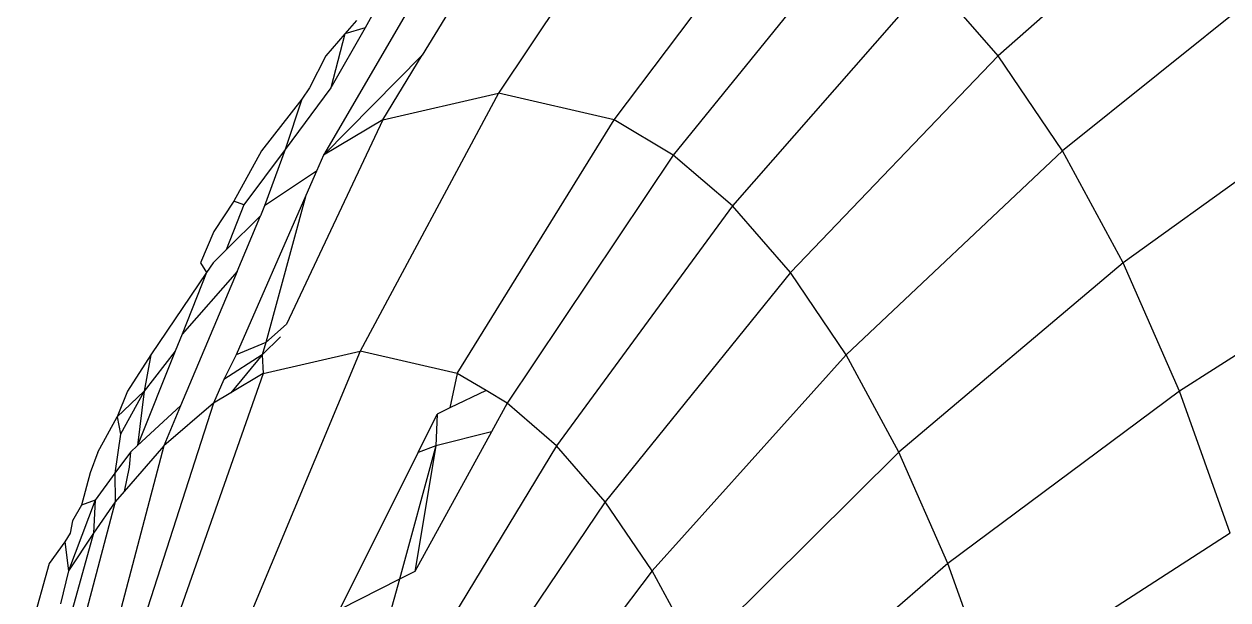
# Model space of a CAD drawing. Header units: millimetres. Extents: x 243 to 2849, y 203 to 3454.
# Drawn here: x 666.447 to 669.524, y 1593.465 to 1594.936 of the extents above; entities that cross this region are included whole.
import ezdxf

# ---------------------------------------------------------------- set-up
doc = ezdxf.new("R2010")
doc.units = ezdxf.units.MM

msp = doc.modelspace()

# ---------------------------------------------------------------- linework, layer by layer
for p, q in [((668.0774, 1595.3834), (667.6597, 1594.7603)), ((669.5182, 1595.367), (668.9365, 1594.8553)), ((667.9552, 1594.6917), (668.4177, 1595.3045)), ((668.5921, 1595.2009), (668.1065, 1594.6018)), ((669.7028, 1595.095), (669.101, 1594.6129)), ((668.7659, 1595.0515), (668.2575, 1594.4721)), ((668.9365, 1594.8553), (668.7659, 1595.0515)), ((667.353, 1594.9882), (667.3186, 1594.9271)), ((667.5581, 1595.0105), (667.4648, 1594.8571)), ((667.4299, 1594.9736), (667.2128, 1594.6018)), ((667.3186, 1594.9271), (667.2315, 1594.7734)), ((667.2969, 1594.9459), (667.2669, 1594.9113)), ((667.3186, 1594.9271), (667.2669, 1594.9113)), ((667.2669, 1594.9113), (667.2182, 1594.8553)), ((667.2669, 1594.9113), (667.2315, 1594.7734)), ((667.2182, 1594.8553), (667.1764, 1594.7734)), ((667.4648, 1594.8571), (667.2128, 1594.6018)), ((667.3641, 1594.6917), (667.4648, 1594.8571)), ((668.9365, 1594.8553), (668.4056, 1594.3018)), ((669.101, 1594.6129), (668.9365, 1594.8553)), ((667.2315, 1594.7734), (667.1145, 1594.6164)), ((667.1764, 1594.7734), (667.1574, 1594.7449)), ((669.8771, 1594.7734), (669.2565, 1594.3262)), ((667.1574, 1594.7449), (667.0537, 1594.6129)), ((667.1574, 1594.7449), (667.1145, 1594.6164)), ((667.6597, 1594.7603), (667.3064, 1594.1009)), ((667.3641, 1594.6917), (667.6597, 1594.7603)), ((667.9552, 1594.6917), (667.6597, 1594.7603)), ((667.3641, 1594.6917), (667.118, 1594.1698)), ((667.3641, 1594.6917), (667.2128, 1594.6018)), ((667.5545, 1594.0434), (667.9552, 1594.6917)), ((668.1065, 1594.6018), (667.9552, 1594.6917)), ((667.1145, 1594.6164), (667.0086, 1594.4743)), ((667.1145, 1594.6164), (667.0618, 1594.4721)), ((667.0537, 1594.6129), (666.9837, 1594.4838)), ((667.2128, 1594.6018), (667.1944, 1594.5604)), ((668.1065, 1594.6018), (667.6815, 1593.9679)), ((668.2575, 1594.4721), (668.1065, 1594.6018)), ((669.101, 1594.6129), (668.5484, 1594.0913)), ((669.2565, 1594.3262), (669.101, 1594.6129)), ((667.1944, 1594.5604), (667.0618, 1594.4721)), ((667.1944, 1594.5604), (667.1669, 1594.4987)), ((667.1669, 1594.4987), (666.9889, 1594.0913)), ((667.1669, 1594.4987), (667.065, 1594.1229)), ((666.9837, 1594.4838), (666.9321, 1594.4062)), ((667.0086, 1594.4743), (666.964, 1594.3596)), ((667.0086, 1594.4743), (666.9837, 1594.4838)), ((667.0618, 1594.4721), (667.0512, 1594.4468)), ((668.2575, 1594.4721), (667.8082, 1593.859)), ((668.4056, 1594.3018), (668.2575, 1594.4721)), ((667.0512, 1594.4468), (666.964, 1594.3596)), ((666.9916, 1594.3046), (667.0512, 1594.4468)), ((666.9321, 1594.4062), (666.8983, 1594.3262)), ((670.0383, 1594.4062), (669.4002, 1593.9988)), ((666.964, 1594.3596), (666.9306, 1594.3262)), ((666.8983, 1594.3262), (666.9138, 1594.3018)), ((666.9306, 1594.3262), (666.9138, 1594.3018)), ((669.2565, 1594.3262), (668.6833, 1593.8424)), ((669.4002, 1593.9988), (669.2565, 1594.3262)), ((666.9138, 1594.3018), (666.7709, 1594.0913)), ((666.9916, 1594.3046), (666.8474, 1593.9608)), ((666.9916, 1594.3046), (666.8509, 1594.1442)), ((666.9138, 1594.3018), (666.8509, 1594.1442)), ((668.4056, 1594.3018), (667.9325, 1593.7161)), ((668.5484, 1594.0913), (668.4056, 1594.3018)), ((667.118, 1594.1698), (667.065, 1594.1229)), ((666.8509, 1594.1442), (666.8337, 1594.101)), ((667.065, 1594.1229), (666.9889, 1594.0913)), ((667.1026, 1594.1373), (667.0553, 1594.0913)), ((667.065, 1594.1229), (667.0553, 1594.0913)), ((666.8337, 1594.101), (666.7375, 1593.8596)), ((666.8337, 1594.101), (666.7545, 1593.9988)), ((667.3064, 1594.1009), (667.0206, 1593.4169)), ((667.0583, 1594.0434), (667.3064, 1594.1009)), ((667.5545, 1594.0434), (667.3064, 1594.1009)), ((666.7709, 1594.0913), (666.7117, 1593.9988)), ((666.7709, 1594.0913), (666.7545, 1593.9988)), ((667.0553, 1594.0913), (666.958, 1594.0281)), ((666.9889, 1594.0913), (666.958, 1594.0281)), ((667.0553, 1594.0913), (666.9754, 1593.9941)), ((667.0553, 1594.0913), (667.0583, 1594.0434)), ((668.5484, 1594.0913), (668.0524, 1593.5394)), ((668.6833, 1593.8424), (668.5484, 1594.0913)), ((667.0583, 1594.0434), (666.8217, 1593.3708)), ((667.0583, 1594.0434), (666.9754, 1593.9941)), ((667.5545, 1594.0434), (667.5356, 1593.9555)), ((667.6279, 1593.9998), (667.5545, 1594.0434)), ((666.958, 1594.0281), (666.9313, 1593.9679)), ((667.6279, 1593.9998), (667.5356, 1593.9555)), ((667.6815, 1593.9679), (667.6279, 1593.9998)), ((666.7117, 1593.9988), (666.6848, 1593.9325)), ((666.7545, 1593.9988), (666.6848, 1593.9325)), ((666.7545, 1593.9988), (666.6936, 1593.8884)), ((666.7545, 1593.9988), (666.7375, 1593.8596)), ((666.9754, 1593.9941), (666.9313, 1593.9679)), ((669.4002, 1593.9988), (668.8081, 1593.5582)), ((669.5297, 1593.6357), (669.4002, 1593.9988)), ((666.9313, 1593.9679), (666.7199, 1593.3103)), ((666.8474, 1593.9608), (666.7375, 1593.8596)), ((666.9313, 1593.9679), (666.8047, 1593.859)), ((666.8474, 1593.9608), (666.8047, 1593.859)), ((667.4541, 1593.842), (667.5029, 1593.9399)), ((667.5029, 1593.9399), (667.4995, 1593.859)), ((667.5356, 1593.9555), (667.5029, 1593.9399)), ((667.6815, 1593.9679), (667.6415, 1593.8949)), ((667.8082, 1593.859), (667.6815, 1593.9679)), ((666.636, 1593.8424), (666.6848, 1593.9325)), ((666.6848, 1593.9325), (666.6936, 1593.8884)), ((666.6936, 1593.8884), (666.6795, 1593.7886)), ((667.6415, 1593.8949), (667.4458, 1593.5378)), ((667.6415, 1593.8949), (667.4995, 1593.859)), ((666.8047, 1593.859), (666.6427, 1593.2439)), ((666.8047, 1593.859), (666.7031, 1593.7423)), ((666.7375, 1593.8596), (666.7188, 1593.8424)), ((667.4995, 1593.859), (667.4063, 1593.5178)), ((667.8082, 1593.859), (667.4227, 1593.223)), ((667.4995, 1593.859), (667.4458, 1593.5378)), ((667.4995, 1593.859), (667.4541, 1593.842)), ((667.9325, 1593.7161), (667.8082, 1593.859)), ((666.636, 1593.8424), (666.6165, 1593.7895)), ((666.7188, 1593.8424), (666.6795, 1593.7886)), ((666.7188, 1593.8424), (666.7156, 1593.8046)), ((667.2541, 1593.4407), (667.4541, 1593.842)), ((668.6833, 1593.8424), (668.1657, 1593.3305)), ((668.8081, 1593.5582), (668.6833, 1593.8424)), ((666.6165, 1593.7895), (666.5936, 1593.7074)), ((666.6795, 1593.7886), (666.6292, 1593.7197)), ((666.6795, 1593.7886), (666.6803, 1593.7161)), ((666.7156, 1593.8046), (666.7031, 1593.7423)), ((666.7031, 1593.7423), (666.6803, 1593.7161)), ((666.6292, 1593.7197), (666.5604, 1593.5394)), ((666.5936, 1593.7074), (666.5713, 1593.667)), ((666.6803, 1593.7161), (666.5884, 1593.3703)), ((666.6292, 1593.7197), (666.5936, 1593.7074)), ((666.6292, 1593.7197), (666.625, 1593.6357)), ((666.6803, 1593.7161), (666.625, 1593.6357)), ((667.9325, 1593.7161), (667.5224, 1593.1085)), ((668.0524, 1593.5394), (667.9325, 1593.7161)), ((666.5713, 1593.667), (666.5646, 1593.6357)), ((666.625, 1593.6357), (666.5396, 1593.3305)), ((666.5646, 1593.6357), (666.5515, 1593.6134)), ((666.625, 1593.6357), (666.5604, 1593.5394)), ((669.5297, 1593.6357), (668.9206, 1593.243)), ((666.5515, 1593.6134), (666.5112, 1593.5582)), ((666.5515, 1593.6134), (666.5604, 1593.5394)), ((666.5112, 1593.5582), (666.4472, 1593.3305)), ((666.5604, 1593.5394), (666.5402, 1593.4552)), ((668.0524, 1593.5394), (667.6184, 1592.9669)), ((668.1657, 1593.3305), (668.0524, 1593.5394)), ((668.8081, 1593.5582), (668.2703, 1593.092)), ((668.9206, 1593.243), (668.8081, 1593.5582)), ((667.4063, 1593.5178), (667.2541, 1593.4407)), ((667.4063, 1593.5178), (667.378, 1593.414)), ((667.4458, 1593.5378), (667.4063, 1593.5178))]:
    msp.add_line(p, q)

doc.saveas('drawing.dxf')
